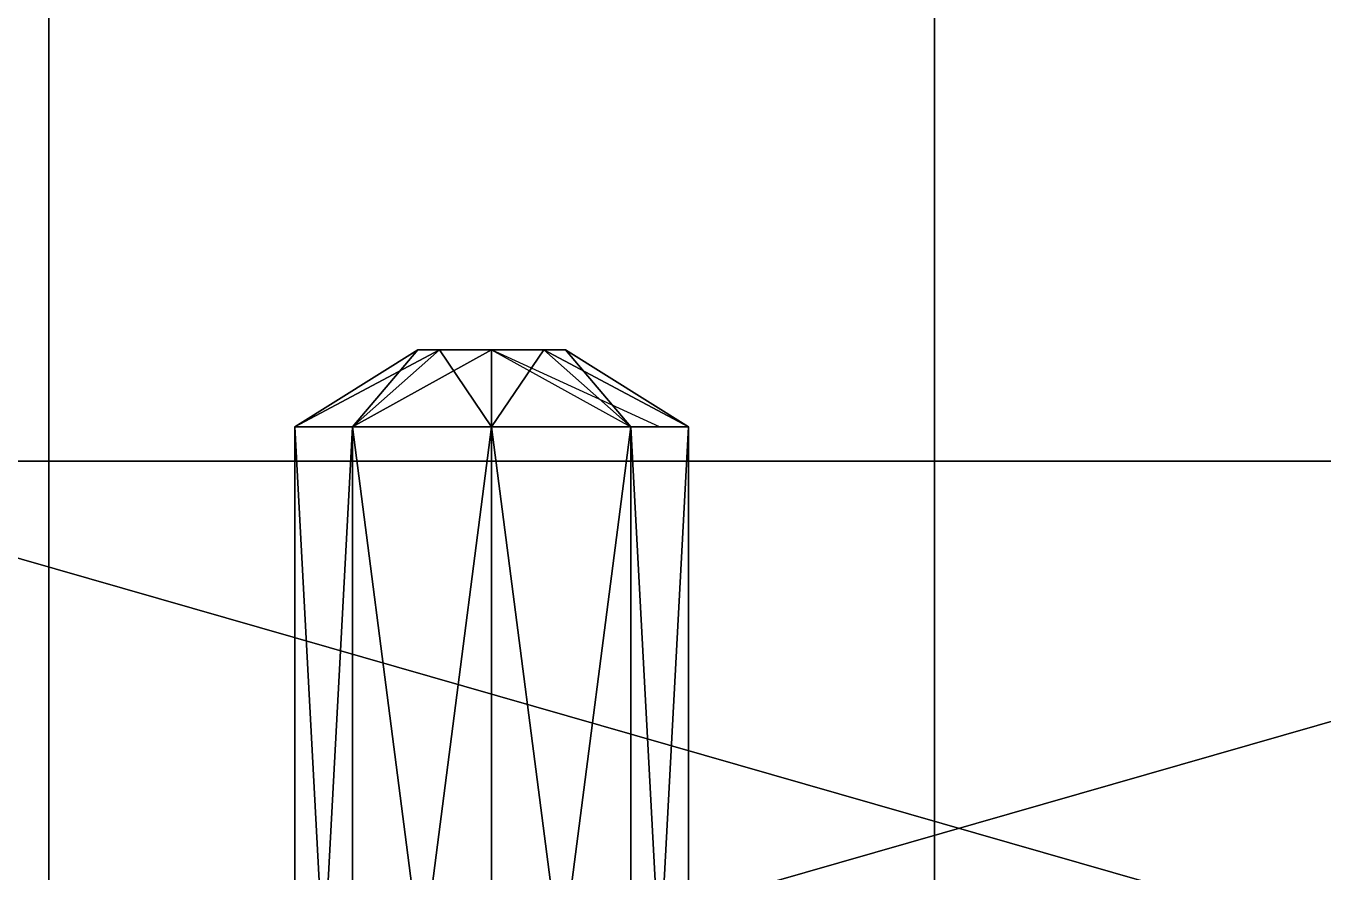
# Model space of a CAD drawing. Extents: x -150 to 2334, y -150 to 2984.
# Drawn here: x 1633.53 to 1659.9, y 52.36 to 69.56 of the extents above; entities that cross this region are included whole.
import ezdxf

# ---------------------------------------------------------------- set-up
doc = ezdxf.new("R2010")
doc.units = 0
for name, color, linetype in [('LAYER0', 7, 'CONTINUOUS'), ('LAYER278', 7, 'CONTINUOUS'), ('LAYER289', 7, 'CONTINUOUS'), ('LAYER290', 7, 'CONTINUOUS'), ('LAYER291', 7, 'CONTINUOUS'), ('LAYER309', 7, 'CONTINUOUS'), ('LAYER383', 253, 'CONTINUOUS'), ('LAYER385', 253, 'CONTINUOUS'), ('LAYER387', 253, 'CONTINUOUS'), ('LAYER389', 253, 'CONTINUOUS'), ('LAYER391', 253, 'CONTINUOUS')]:
    doc.layers.add(name, color=color, linetype=linetype)

msp = doc.modelspace()

# ---------------------------------------------------------------- linework, layer by layer
at = {"layer": 'LAYER0', "invisible_edges": 1}
for points in [[(2334, 2984, -5), (-150, -150, -5), (-150, 2984, -5), (2334, 2984, -5)], [(-150, -150, -5), (2334, 2984, -5), (2334, -150, -5), (-150, -150, -5)], [(2334, -150), (-150, 2984), (-150, -150), (2334, -150)], [(-150, 2984), (2334, -150), (2334, 2984), (-150, 2984)]]:
    msp.add_3dface(points, dxfattribs=at)
at = {"layer": 'LAYER278', "invisible_edges": 1}
for points in [[(2164, 45.78802, 80), (1614, 758.458, 80), (2164, 758.458, 80), (2164, 45.78802, 80)], [(1614, 758.458, 80), (2164, 45.78802, 80), (1614, 45.78802, 80), (1614, 758.458, 80)], [(1614, 45.78802, 98), (2164, 758.458, 98), (1614, 758.458, 98), (1614, 45.78802, 98)], [(2164, 758.458, 98), (1614, 45.78802, 98), (2164, 45.78802, 98), (2164, 758.458, 98)]]:
    msp.add_3dface(points, dxfattribs=at)
at = {"layer": 'LAYER289', "invisible_edges": 1}
for points in [[(1634, 45.78802), (1652, 758.458), (1652, 45.78802), (1634, 45.78802)], [(1652, 758.458), (1634, 45.78802), (1634, 758.458), (1652, 758.458)], [(1634, 758.458, 80), (1652, 45.78802, 80), (1652, 758.458, 80), (1634, 758.458, 80)], [(1652, 45.78802, 80), (1634, 758.458, 80), (1634, 45.78802, 80), (1652, 45.78802, 80)], [(1634, 45.78802), (1634, 758.458, 80), (1634, 758.458), (1634, 45.78802)], [(1634, 758.458, 80), (1634, 45.78802), (1634, 45.78802, 80), (1634, 758.458, 80)], [(1652, 45.78802, 80), (1652, 758.458), (1652, 758.458, 80), (1652, 45.78802, 80)], [(1652, 758.458), (1652, 45.78802, 80), (1652, 45.78802), (1652, 758.458)]]:
    msp.add_3dface(points, dxfattribs=at)
at = {"layer": 'LAYER290'}
for points in [[(1641.5, 62.97882, 24), (1640.172, 61.41632, 21.17157), (1639, 61.41632, 24), (1641.5, 62.97882, 24)], [(1641.5, 62.97882, 24), (1639, 61.41632, 24), (1641.939, 62.97882, 25.06066), (1641.5, 62.97882, 24)], [(1641.939, 62.97882, 25.06066), (1639, 61.41632, 24), (1640.172, 61.41632, 26.82843), (1641.939, 62.97882, 25.06066)], [(1639, 61.41632, 24), (1641.5, 62.97882, 24), (1641.939, 62.97882, 22.93934), (1639, 61.41632, 24)], [(1639, 61.41632, 24), (1641.939, 62.97882, 22.93934), (1640.172, 61.41632, 21.17157), (1639, 61.41632, 24)], [(1640.172, 61.41632, 26.82843), (1641.5, 62.97882, 24), (1639, 61.41632, 24), (1640.172, 61.41632, 26.82843)], [(1641.939, 62.97882, 22.93934), (1640.172, 61.41632, 21.17157), (1641.5, 62.97882, 24), (1641.939, 62.97882, 22.93934)], [(1641.939, 62.97882, 22.93934), (1643, 62.97882, 22.5), (1640.172, 61.41632, 21.17157), (1641.939, 62.97882, 22.93934)], [(1640.172, 61.41632, 21.17157), (1643, 62.97882, 22.5), (1643, 61.41632, 20), (1640.172, 61.41632, 21.17157)], [(1643, 61.41632, 28), (1641.939, 62.97882, 25.06066), (1640.172, 61.41632, 26.82843), (1643, 61.41632, 28)], [(1640.172, 61.41632, 26.82843), (1641.939, 62.97882, 25.06066), (1641.5, 62.97882, 24), (1640.172, 61.41632, 26.82843)], [(1640.172, 61.41632, 26.82843), (1643, 61.41632, 28), (1643, 62.97882, 25.5), (1640.172, 61.41632, 26.82843)], [(1640.172, 61.41632, 26.82843), (1643, 62.97882, 25.5), (1641.939, 62.97882, 25.06066), (1640.172, 61.41632, 26.82843)], [(1641.939, 62.97882, 22.93934), (1643, 61.41632, 20), (1640.172, 61.41632, 21.17157), (1641.939, 62.97882, 22.93934)], [(1643, 62.97882, 25.5), (1641.939, 62.97882, 25.06066), (1641.5, 62.97882, 24), (1643, 62.97882, 25.5)], [(1643, 62.97882, 25.5), (1641.5, 62.97882, 24), (1641.939, 62.97882, 22.93934), (1643, 62.97882, 25.5)], [(1643, 62.97882, 25.5), (1641.939, 62.97882, 22.93934), (1641.5, 62.97882, 24), (1643, 62.97882, 25.5)], [(1643, 62.97882, 25.5), (1641.5, 62.97882, 24), (1641.939, 62.97882, 25.06066), (1643, 62.97882, 25.5)], [(1643, 62.97882, 25.5), (1641.939, 62.97882, 25.06066), (1643, 61.41632, 28), (1643, 62.97882, 25.5)], [(1643, 62.97882, 25.5), (1644.061, 62.97882, 25.06066), (1641.939, 62.97882, 22.93934), (1643, 62.97882, 25.5)], [(1641.939, 62.97882, 22.93934), (1644.061, 62.97882, 25.06066), (1643, 62.97882, 22.5), (1641.939, 62.97882, 22.93934)], [(1641.939, 62.97882, 22.93934), (1643, 62.97882, 22.5), (1643, 61.41632, 20), (1641.939, 62.97882, 22.93934)], [(1643, 62.97882, 22.5), (1643, 62.97882, 25.5), (1641.939, 62.97882, 22.93934), (1643, 62.97882, 22.5)], [(1643, 61.41632, 28), (1643, 62.97882, 25.5), (1644.061, 62.97882, 25.06066), (1643, 61.41632, 28)], [(1643, 61.41632, 28), (1644.061, 62.97882, 25.06066), (1645.828, 61.41632, 26.82843), (1643, 61.41632, 28)], [(1643, 62.97882, 22.5), (1644.061, 62.97882, 22.93934), (1643, 61.41632, 20), (1643, 62.97882, 22.5)], [(1643, 61.41632, 20), (1644.061, 62.97882, 22.93934), (1645.828, 61.41632, 21.17157), (1643, 61.41632, 20)], [(1644.061, 62.97882, 25.06066), (1643, 62.97882, 22.5), (1644.061, 62.97882, 22.93934), (1644.061, 62.97882, 25.06066)], [(1643, 61.41632, 28), (1645.828, 61.41632, 26.82843), (1644.061, 62.97882, 25.06066), (1643, 61.41632, 28)], [(1643, 61.41632, 28), (1644.061, 62.97882, 25.06066), (1643, 62.97882, 25.5), (1643, 61.41632, 28)], [(1646.414, 61.41632, 25.41421), (1643, 62.97882, 22.5), (1645.828, 61.41632, 21.17157), (1646.414, 61.41632, 25.41421)], [(1643, 62.97882, 22.5), (1645.828, 61.41632, 21.17157), (1643, 61.41632, 20), (1643, 62.97882, 22.5)], [(1644.061, 62.97882, 25.06066), (1644.061, 62.97882, 22.93934), (1643, 62.97882, 22.5), (1644.061, 62.97882, 25.06066)], [(1644.061, 62.97882, 25.06066), (1643, 62.97882, 25.5), (1643, 62.97882, 22.5), (1644.061, 62.97882, 25.06066)], [(1645.828, 61.41632, 26.82843), (1647, 61.41632, 24), (1644.061, 62.97882, 25.06066), (1645.828, 61.41632, 26.82843)], [(1644.061, 62.97882, 25.06066), (1647, 61.41632, 24), (1644.5, 62.97882, 24), (1644.061, 62.97882, 25.06066)], [(1647, 61.41632, 24), (1644.5, 62.97882, 24), (1644.061, 62.97882, 22.93934), (1647, 61.41632, 24)], [(1647, 61.41632, 24), (1644.061, 62.97882, 22.93934), (1645.828, 61.41632, 21.17157), (1647, 61.41632, 24)], [(1644.061, 62.97882, 25.06066), (1644.061, 62.97882, 22.93934), (1644.5, 62.97882, 24), (1644.061, 62.97882, 25.06066)], [(1645.828, 61.41632, 26.82843), (1644.5, 62.97882, 24), (1644.061, 62.97882, 25.06066), (1645.828, 61.41632, 26.82843)], [(1647, 61.41632, 24), (1645.828, 61.41632, 21.17157), (1644.061, 62.97882, 22.93934), (1647, 61.41632, 24)], [(1647, 61.41632, 24), (1644.061, 62.97882, 22.93934), (1644.5, 62.97882, 24), (1647, 61.41632, 24)], [(1644.061, 62.97882, 25.06066), (1644.5, 62.97882, 24), (1644.061, 62.97882, 22.93934), (1644.061, 62.97882, 25.06066)], [(1645.828, 61.41632, 26.82843), (1647, 61.41632, 24), (1644.5, 62.97882, 24), (1645.828, 61.41632, 26.82843)], [(1639, 39.54132, 24), (1640.172, 39.54132, 26.82843), (1639, 61.41632, 24), (1639, 39.54132, 24)], [(1639, 61.41632, 24), (1640.172, 39.54132, 26.82843), (1640.172, 61.41632, 26.82843), (1639, 61.41632, 24)], [(1640.172, 39.54132, 21.17157), (1639, 39.54132, 24), (1640.172, 61.41632, 21.17157), (1640.172, 39.54132, 21.17157)], [(1640.172, 61.41632, 21.17157), (1639, 39.54132, 24), (1639, 61.41632, 24), (1640.172, 61.41632, 21.17157)], [(1640.172, 39.54132, 26.82843), (1639, 39.54132, 24), (1640.172, 61.41632, 26.82843), (1640.172, 39.54132, 26.82843)], [(1639, 39.54132, 24), (1640.172, 61.41632, 26.82843), (1639, 61.41632, 24), (1639, 39.54132, 24)], [(1640.172, 39.54132, 21.17157), (1639, 39.54132, 24), (1639, 61.41632, 24), (1640.172, 39.54132, 21.17157)], [(1639, 61.41632, 24), (1640.172, 39.54132, 21.17157), (1640.172, 61.41632, 21.17157), (1639, 61.41632, 24)], [(1640.172, 39.54132, 26.82843), (1639, 39.54132, 24), (1640.172, 61.41632, 26.82843), (1640.172, 39.54132, 26.82843)], [(1639, 39.54132, 24), (1640.172, 61.41632, 26.82843), (1639, 61.41632, 24), (1639, 39.54132, 24)], [(1640.172, 39.54132, 21.17157), (1639, 39.54132, 24), (1639, 61.41632, 24), (1640.172, 39.54132, 21.17157)], [(1639, 61.41632, 24), (1640.172, 39.54132, 21.17157), (1640.172, 61.41632, 21.17157), (1639, 61.41632, 24)], [(1640.172, 39.54132, 26.82843), (1643, 39.54132, 28), (1640.172, 61.41632, 26.82843), (1640.172, 39.54132, 26.82843)], [(1640.172, 61.41632, 26.82843), (1643, 39.54132, 28), (1643, 61.41632, 28), (1640.172, 61.41632, 26.82843)], [(1640.172, 61.41632, 21.17157), (1643, 61.41632, 20), (1640.172, 39.54132, 21.17157), (1640.172, 61.41632, 21.17157)], [(1640.172, 39.54132, 21.17157), (1643, 61.41632, 20), (1643, 39.54132, 20), (1640.172, 39.54132, 21.17157)], [(1640.172, 39.54132, 26.82843), (1643, 39.54132, 28), (1643, 61.41632, 28), (1640.172, 39.54132, 26.82843)], [(1643, 61.41632, 28), (1640.172, 39.54132, 26.82843), (1640.172, 61.41632, 26.82843), (1643, 61.41632, 28)], [(1640.172, 39.54132, 26.82843), (1643, 39.54132, 28), (1643, 61.41632, 28), (1640.172, 39.54132, 26.82843)], [(1643, 61.41632, 28), (1640.172, 39.54132, 26.82843), (1640.172, 61.41632, 26.82843), (1643, 61.41632, 28)], [(1640.172, 61.41632, 21.17157), (1643, 61.41632, 20), (1643, 39.54132, 20), (1640.172, 61.41632, 21.17157)], [(1643, 39.54132, 20), (1640.172, 61.41632, 21.17157), (1640.172, 39.54132, 21.17157), (1643, 39.54132, 20)], [(1645.828, 39.54132, 26.82843), (1643, 39.54132, 28), (1643, 61.41632, 28), (1645.828, 39.54132, 26.82843)], [(1645.828, 39.54132, 26.82843), (1643, 61.41632, 28), (1645.828, 61.41632, 26.82843), (1645.828, 39.54132, 26.82843)], [(1643, 61.41632, 20), (1645.828, 61.41632, 21.17157), (1643, 39.54132, 20), (1643, 61.41632, 20)], [(1643, 39.54132, 20), (1645.828, 61.41632, 21.17157), (1645.828, 39.54132, 21.17157), (1643, 39.54132, 20)], [(1645.828, 39.54132, 26.82843), (1645.828, 61.41632, 26.82843), (1643, 61.41632, 28), (1645.828, 39.54132, 26.82843)], [(1645.828, 39.54132, 26.82843), (1643, 61.41632, 28), (1643, 39.54132, 28), (1645.828, 39.54132, 26.82843)], [(1645.828, 39.54132, 26.82843), (1643, 39.54132, 28), (1645.828, 61.41632, 26.82843), (1645.828, 39.54132, 26.82843)], [(1643, 39.54132, 28), (1645.828, 61.41632, 26.82843), (1643, 61.41632, 28), (1643, 39.54132, 28)], [(1645.828, 61.41632, 21.17157), (1643, 61.41632, 20), (1645.828, 39.54132, 21.17157), (1645.828, 61.41632, 21.17157)], [(1643, 61.41632, 20), (1645.828, 39.54132, 21.17157), (1643, 39.54132, 20), (1643, 61.41632, 20)], [(1645.828, 39.54132, 26.82843), (1647, 39.54132, 24), (1645.828, 61.41632, 26.82843), (1645.828, 39.54132, 26.82843)], [(1645.828, 61.41632, 26.82843), (1647, 39.54132, 24), (1647, 61.41632, 24), (1645.828, 61.41632, 26.82843)], [(1645.828, 61.41632, 21.17157), (1647, 61.41632, 24), (1645.828, 39.54132, 21.17157), (1645.828, 61.41632, 21.17157)], [(1645.828, 39.54132, 21.17157), (1647, 61.41632, 24), (1647, 39.54132, 24), (1645.828, 39.54132, 21.17157)], [(1645.828, 39.54132, 26.82843), (1647, 39.54132, 24), (1647, 61.41632, 24), (1645.828, 39.54132, 26.82843)], [(1647, 61.41632, 24), (1645.828, 39.54132, 26.82843), (1645.828, 61.41632, 26.82843), (1647, 61.41632, 24)], [(1645.828, 39.54132, 26.82843), (1647, 39.54132, 24), (1647, 61.41632, 24), (1645.828, 39.54132, 26.82843)], [(1647, 61.41632, 24), (1645.828, 39.54132, 26.82843), (1645.828, 61.41632, 26.82843), (1647, 61.41632, 24)], [(1645.828, 61.41632, 21.17157), (1647, 61.41632, 24), (1647, 39.54132, 24), (1645.828, 61.41632, 21.17157)], [(1647, 39.54132, 24), (1645.828, 61.41632, 21.17157), (1645.828, 39.54132, 21.17157), (1647, 39.54132, 24)]]:
    msp.add_3dface(points, dxfattribs=at)
at = {"layer": 'LAYER291'}
for points in [[(1641.5, 62.97882, 56), (1640.172, 61.41632, 53.17157), (1639, 61.41632, 56), (1641.5, 62.97882, 56)], [(1641.5, 62.97882, 56), (1639, 61.41632, 56), (1641.939, 62.97882, 57.06066), (1641.5, 62.97882, 56)], [(1641.939, 62.97882, 57.06066), (1639, 61.41632, 56), (1640.172, 61.41632, 58.82843), (1641.939, 62.97882, 57.06066)], [(1639, 61.41632, 56), (1641.5, 62.97882, 56), (1641.939, 62.97882, 54.93934), (1639, 61.41632, 56)], [(1639, 61.41632, 56), (1641.939, 62.97882, 54.93934), (1640.172, 61.41632, 53.17157), (1639, 61.41632, 56)], [(1640.172, 61.41632, 58.82843), (1641.5, 62.97882, 56), (1639, 61.41632, 56), (1640.172, 61.41632, 58.82843)], [(1641.939, 62.97882, 54.93934), (1640.172, 61.41632, 53.17157), (1641.5, 62.97882, 56), (1641.939, 62.97882, 54.93934)], [(1641.939, 62.97882, 54.93934), (1643, 62.97882, 54.5), (1640.172, 61.41632, 53.17157), (1641.939, 62.97882, 54.93934)], [(1640.172, 61.41632, 53.17157), (1643, 62.97882, 54.5), (1643, 61.41632, 52), (1640.172, 61.41632, 53.17157)], [(1643, 61.41632, 60), (1641.939, 62.97882, 57.06066), (1640.172, 61.41632, 58.82843), (1643, 61.41632, 60)], [(1640.172, 61.41632, 58.82843), (1641.939, 62.97882, 57.06066), (1641.5, 62.97882, 56), (1640.172, 61.41632, 58.82843)], [(1640.172, 61.41632, 58.82843), (1643, 61.41632, 60), (1643, 62.97882, 57.5), (1640.172, 61.41632, 58.82843)], [(1640.172, 61.41632, 58.82843), (1643, 62.97882, 57.5), (1641.939, 62.97882, 57.06066), (1640.172, 61.41632, 58.82843)], [(1641.939, 62.97882, 54.93934), (1643, 61.41632, 52), (1640.172, 61.41632, 53.17157), (1641.939, 62.97882, 54.93934)], [(1643, 62.97882, 57.5), (1641.939, 62.97882, 57.06066), (1641.5, 62.97882, 56), (1643, 62.97882, 57.5)], [(1643, 62.97882, 57.5), (1641.5, 62.97882, 56), (1641.939, 62.97882, 54.93934), (1643, 62.97882, 57.5)], [(1643, 62.97882, 57.5), (1641.939, 62.97882, 54.93934), (1641.5, 62.97882, 56), (1643, 62.97882, 57.5)], [(1643, 62.97882, 57.5), (1641.5, 62.97882, 56), (1641.939, 62.97882, 57.06066), (1643, 62.97882, 57.5)], [(1643, 62.97882, 57.5), (1641.939, 62.97882, 57.06066), (1643, 61.41632, 60), (1643, 62.97882, 57.5)], [(1643, 62.97882, 57.5), (1644.061, 62.97882, 57.06066), (1641.939, 62.97882, 54.93934), (1643, 62.97882, 57.5)], [(1641.939, 62.97882, 54.93934), (1644.061, 62.97882, 57.06066), (1643, 62.97882, 54.5), (1641.939, 62.97882, 54.93934)], [(1641.939, 62.97882, 54.93934), (1643, 62.97882, 54.5), (1643, 61.41632, 52), (1641.939, 62.97882, 54.93934)], [(1643, 62.97882, 54.5), (1643, 62.97882, 57.5), (1641.939, 62.97882, 54.93934), (1643, 62.97882, 54.5)], [(1643, 61.41632, 60), (1643, 62.97882, 57.5), (1644.061, 62.97882, 57.06066), (1643, 61.41632, 60)], [(1643, 61.41632, 60), (1644.061, 62.97882, 57.06066), (1645.828, 61.41632, 58.82843), (1643, 61.41632, 60)], [(1643, 62.97882, 54.5), (1644.061, 62.97882, 54.93934), (1643, 61.41632, 52), (1643, 62.97882, 54.5)], [(1643, 61.41632, 52), (1644.061, 62.97882, 54.93934), (1645.828, 61.41632, 53.17157), (1643, 61.41632, 52)], [(1644.061, 62.97882, 57.06066), (1643, 62.97882, 54.5), (1644.061, 62.97882, 54.93934), (1644.061, 62.97882, 57.06066)], [(1643, 61.41632, 60), (1645.828, 61.41632, 58.82843), (1644.061, 62.97882, 57.06066), (1643, 61.41632, 60)], [(1643, 61.41632, 60), (1644.061, 62.97882, 57.06066), (1643, 62.97882, 57.5), (1643, 61.41632, 60)], [(1646.414, 61.41632, 57.41422), (1643, 62.97882, 54.5), (1645.828, 61.41632, 53.17157), (1646.414, 61.41632, 57.41422)], [(1643, 62.97882, 54.5), (1645.828, 61.41632, 53.17157), (1643, 61.41632, 52), (1643, 62.97882, 54.5)], [(1644.061, 62.97882, 57.06066), (1644.061, 62.97882, 54.93934), (1643, 62.97882, 54.5), (1644.061, 62.97882, 57.06066)], [(1644.061, 62.97882, 57.06066), (1643, 62.97882, 57.5), (1643, 62.97882, 54.5), (1644.061, 62.97882, 57.06066)], [(1645.828, 61.41632, 58.82843), (1647, 61.41632, 56), (1644.061, 62.97882, 57.06066), (1645.828, 61.41632, 58.82843)], [(1644.061, 62.97882, 57.06066), (1647, 61.41632, 56), (1644.5, 62.97882, 56), (1644.061, 62.97882, 57.06066)], [(1647, 61.41632, 56), (1644.5, 62.97882, 56), (1644.061, 62.97882, 54.93934), (1647, 61.41632, 56)], [(1647, 61.41632, 56), (1644.061, 62.97882, 54.93934), (1645.828, 61.41632, 53.17157), (1647, 61.41632, 56)], [(1644.061, 62.97882, 57.06066), (1644.061, 62.97882, 54.93934), (1644.5, 62.97882, 56), (1644.061, 62.97882, 57.06066)], [(1645.828, 61.41632, 58.82843), (1644.5, 62.97882, 56), (1644.061, 62.97882, 57.06066), (1645.828, 61.41632, 58.82843)], [(1647, 61.41632, 56), (1645.828, 61.41632, 53.17157), (1644.061, 62.97882, 54.93934), (1647, 61.41632, 56)], [(1647, 61.41632, 56), (1644.061, 62.97882, 54.93934), (1644.5, 62.97882, 56), (1647, 61.41632, 56)], [(1644.061, 62.97882, 57.06066), (1644.5, 62.97882, 56), (1644.061, 62.97882, 54.93934), (1644.061, 62.97882, 57.06066)], [(1645.828, 61.41632, 58.82843), (1647, 61.41632, 56), (1644.5, 62.97882, 56), (1645.828, 61.41632, 58.82843)], [(1639, 39.54132, 56), (1640.172, 39.54132, 58.82843), (1639, 61.41632, 56), (1639, 39.54132, 56)], [(1639, 61.41632, 56), (1640.172, 39.54132, 58.82843), (1640.172, 61.41632, 58.82843), (1639, 61.41632, 56)], [(1640.172, 39.54132, 53.17157), (1639, 39.54132, 56), (1640.172, 61.41632, 53.17157), (1640.172, 39.54132, 53.17157)], [(1640.172, 61.41632, 53.17157), (1639, 39.54132, 56), (1639, 61.41632, 56), (1640.172, 61.41632, 53.17157)], [(1640.172, 39.54132, 58.82843), (1639, 39.54132, 56), (1640.172, 61.41632, 58.82843), (1640.172, 39.54132, 58.82843)], [(1639, 39.54132, 56), (1640.172, 61.41632, 58.82843), (1639, 61.41632, 56), (1639, 39.54132, 56)], [(1640.172, 39.54132, 53.17157), (1639, 39.54132, 56), (1639, 61.41632, 56), (1640.172, 39.54132, 53.17157)], [(1639, 61.41632, 56), (1640.172, 39.54132, 53.17157), (1640.172, 61.41632, 53.17157), (1639, 61.41632, 56)], [(1640.172, 39.54132, 58.82843), (1639, 39.54132, 56), (1640.172, 61.41632, 58.82843), (1640.172, 39.54132, 58.82843)], [(1639, 39.54132, 56), (1640.172, 61.41632, 58.82843), (1639, 61.41632, 56), (1639, 39.54132, 56)], [(1640.172, 39.54132, 53.17157), (1639, 39.54132, 56), (1639, 61.41632, 56), (1640.172, 39.54132, 53.17157)], [(1639, 61.41632, 56), (1640.172, 39.54132, 53.17157), (1640.172, 61.41632, 53.17157), (1639, 61.41632, 56)], [(1640.172, 39.54132, 58.82843), (1643, 39.54132, 60), (1640.172, 61.41632, 58.82843), (1640.172, 39.54132, 58.82843)], [(1640.172, 61.41632, 58.82843), (1643, 39.54132, 60), (1643, 61.41632, 60), (1640.172, 61.41632, 58.82843)], [(1640.172, 61.41632, 53.17157), (1643, 61.41632, 52), (1640.172, 39.54132, 53.17157), (1640.172, 61.41632, 53.17157)], [(1640.172, 39.54132, 53.17157), (1643, 61.41632, 52), (1643, 39.54132, 52), (1640.172, 39.54132, 53.17157)], [(1640.172, 39.54132, 58.82843), (1643, 39.54132, 60), (1643, 61.41632, 60), (1640.172, 39.54132, 58.82843)], [(1643, 61.41632, 60), (1640.172, 39.54132, 58.82843), (1640.172, 61.41632, 58.82843), (1643, 61.41632, 60)], [(1640.172, 39.54132, 58.82843), (1643, 39.54132, 60), (1643, 61.41632, 60), (1640.172, 39.54132, 58.82843)], [(1643, 61.41632, 60), (1640.172, 39.54132, 58.82843), (1640.172, 61.41632, 58.82843), (1643, 61.41632, 60)], [(1640.172, 61.41632, 53.17157), (1643, 61.41632, 52), (1643, 39.54132, 52), (1640.172, 61.41632, 53.17157)], [(1643, 39.54132, 52), (1640.172, 61.41632, 53.17157), (1640.172, 39.54132, 53.17157), (1643, 39.54132, 52)], [(1645.828, 39.54132, 58.82843), (1643, 39.54132, 60), (1643, 61.41632, 60), (1645.828, 39.54132, 58.82843)], [(1645.828, 39.54132, 58.82843), (1643, 61.41632, 60), (1645.828, 61.41632, 58.82843), (1645.828, 39.54132, 58.82843)], [(1643, 61.41632, 52), (1645.828, 61.41632, 53.17157), (1643, 39.54132, 52), (1643, 61.41632, 52)], [(1643, 39.54132, 52), (1645.828, 61.41632, 53.17157), (1645.828, 39.54132, 53.17157), (1643, 39.54132, 52)], [(1645.828, 39.54132, 58.82843), (1645.828, 61.41632, 58.82843), (1643, 61.41632, 60), (1645.828, 39.54132, 58.82843)], [(1645.828, 39.54132, 58.82843), (1643, 61.41632, 60), (1643, 39.54132, 60), (1645.828, 39.54132, 58.82843)], [(1645.828, 39.54132, 58.82843), (1643, 39.54132, 60), (1645.828, 61.41632, 58.82843), (1645.828, 39.54132, 58.82843)], [(1643, 39.54132, 60), (1645.828, 61.41632, 58.82843), (1643, 61.41632, 60), (1643, 39.54132, 60)], [(1645.828, 61.41632, 53.17157), (1643, 61.41632, 52), (1645.828, 39.54132, 53.17157), (1645.828, 61.41632, 53.17157)], [(1643, 61.41632, 52), (1645.828, 39.54132, 53.17157), (1643, 39.54132, 52), (1643, 61.41632, 52)], [(1645.828, 39.54132, 58.82843), (1647, 39.54132, 56), (1645.828, 61.41632, 58.82843), (1645.828, 39.54132, 58.82843)], [(1645.828, 61.41632, 58.82843), (1647, 39.54132, 56), (1647, 61.41632, 56), (1645.828, 61.41632, 58.82843)], [(1645.828, 61.41632, 53.17157), (1647, 61.41632, 56), (1645.828, 39.54132, 53.17157), (1645.828, 61.41632, 53.17157)], [(1645.828, 39.54132, 53.17157), (1647, 61.41632, 56), (1647, 39.54132, 56), (1645.828, 39.54132, 53.17157)], [(1645.828, 39.54132, 58.82843), (1647, 39.54132, 56), (1647, 61.41632, 56), (1645.828, 39.54132, 58.82843)], [(1647, 61.41632, 56), (1645.828, 39.54132, 58.82843), (1645.828, 61.41632, 58.82843), (1647, 61.41632, 56)], [(1645.828, 39.54132, 58.82843), (1647, 39.54132, 56), (1647, 61.41632, 56), (1645.828, 39.54132, 58.82843)], [(1647, 61.41632, 56), (1645.828, 39.54132, 58.82843), (1645.828, 61.41632, 58.82843), (1647, 61.41632, 56)], [(1645.828, 61.41632, 53.17157), (1647, 61.41632, 56), (1647, 39.54132, 56), (1645.828, 61.41632, 53.17157)], [(1647, 39.54132, 56), (1645.828, 61.41632, 53.17157), (1645.828, 39.54132, 53.17157), (1647, 39.54132, 56)]]:
    msp.add_3dface(points, dxfattribs=at)
at = {"layer": 'LAYER309', "invisible_edges": 1}
for points in [[(2164, 758.458, 2349), (1614, 45.78802, 2349), (2164, 45.78802, 2349), (2164, 758.458, 2349)], [(1614, 45.78802, 2349), (2164, 758.458, 2349), (1614, 758.458, 2349), (1614, 45.78802, 2349)], [(1614, 758.458, 2331), (2164, 45.78802, 2331), (1614, 45.78802, 2331), (1614, 758.458, 2331)], [(2164, 45.78802, 2331), (1614, 758.458, 2331), (2164, 758.458, 2331), (2164, 45.78802, 2331)]]:
    msp.add_3dface(points, dxfattribs=at)
at = {"layer": 'LAYER383'}
for points in [[(1626.5, 45.79102, 176.2174), (1626.5, 60.71248, 176.2174), (1678.5, 45.79102, 176.2174), (1626.5, 45.79102, 176.2174)], [(1678.5, 45.79102, 176.2174), (1626.5, 60.71248, 176.2174), (1678.5, 60.71248, 176.2174), (1678.5, 45.79102, 176.2174)], [(1678.5, 45.79102, 189.7826), (1678.5, 60.71248, 189.7826), (1626.5, 45.79102, 189.7826), (1678.5, 45.79102, 189.7826)], [(1626.5, 45.79102, 189.7826), (1678.5, 60.71248, 189.7826), (1626.5, 60.71248, 189.7826), (1626.5, 45.79102, 189.7826)], [(1626.5, 60.71248, 176.2174), (1626.5, 60.71248, 189.7826), (1678.5, 60.71248, 176.2174), (1626.5, 60.71248, 176.2174)], [(1678.5, 60.71248, 176.2174), (1626.5, 60.71248, 189.7826), (1678.5, 60.71248, 189.7826), (1678.5, 60.71248, 176.2174)]]:
    msp.add_3dface(points, dxfattribs=at)
at = {"layer": 'LAYER385'}
for points in [[(1626.5, 45.79102, 692.2174), (1626.5, 60.71248, 692.2174), (1678.5, 45.79102, 692.2174), (1626.5, 45.79102, 692.2174)], [(1678.5, 45.79102, 692.2174), (1626.5, 60.71248, 692.2174), (1678.5, 60.71248, 692.2174), (1678.5, 45.79102, 692.2174)], [(1678.5, 45.79102, 705.7826), (1678.5, 60.71248, 705.7826), (1626.5, 45.79102, 705.7826), (1678.5, 45.79102, 705.7826)], [(1626.5, 45.79102, 705.7826), (1678.5, 60.71248, 705.7826), (1626.5, 60.71248, 705.7826), (1626.5, 45.79102, 705.7826)], [(1626.5, 60.71248, 692.2174), (1626.5, 60.71248, 705.7826), (1678.5, 60.71248, 692.2174), (1626.5, 60.71248, 692.2174)], [(1678.5, 60.71248, 692.2174), (1626.5, 60.71248, 705.7826), (1678.5, 60.71248, 705.7826), (1678.5, 60.71248, 692.2174)]]:
    msp.add_3dface(points, dxfattribs=at)
at = {"layer": 'LAYER387'}
for points in [[(1626.5, 45.79102, 1208.217), (1626.5, 60.71248, 1208.217), (1678.5, 45.79102, 1208.217), (1626.5, 45.79102, 1208.217)], [(1678.5, 45.79102, 1208.217), (1626.5, 60.71248, 1208.217), (1678.5, 60.71248, 1208.217), (1678.5, 45.79102, 1208.217)], [(1678.5, 45.79102, 1221.783), (1678.5, 60.71248, 1221.783), (1626.5, 45.79102, 1221.783), (1678.5, 45.79102, 1221.783)], [(1626.5, 45.79102, 1221.783), (1678.5, 60.71248, 1221.783), (1626.5, 60.71248, 1221.783), (1626.5, 45.79102, 1221.783)], [(1626.5, 60.71248, 1208.217), (1626.5, 60.71248, 1221.783), (1678.5, 60.71248, 1208.217), (1626.5, 60.71248, 1208.217)], [(1678.5, 60.71248, 1208.217), (1626.5, 60.71248, 1221.783), (1678.5, 60.71248, 1221.783), (1678.5, 60.71248, 1208.217)]]:
    msp.add_3dface(points, dxfattribs=at)
at = {"layer": 'LAYER389'}
for points in [[(1626.5, 45.79102, 1724.217), (1626.5, 60.71248, 1724.217), (1678.5, 45.79102, 1724.217), (1626.5, 45.79102, 1724.217)], [(1678.5, 45.79102, 1724.217), (1626.5, 60.71248, 1724.217), (1678.5, 60.71248, 1724.217), (1678.5, 45.79102, 1724.217)], [(1678.5, 45.79102, 1737.783), (1678.5, 60.71248, 1737.783), (1626.5, 45.79102, 1737.783), (1678.5, 45.79102, 1737.783)], [(1626.5, 45.79102, 1737.783), (1678.5, 60.71248, 1737.783), (1626.5, 60.71248, 1737.783), (1626.5, 45.79102, 1737.783)], [(1626.5, 60.71248, 1724.217), (1626.5, 60.71248, 1737.783), (1678.5, 60.71248, 1724.217), (1626.5, 60.71248, 1724.217)], [(1678.5, 60.71248, 1724.217), (1626.5, 60.71248, 1737.783), (1678.5, 60.71248, 1737.783), (1678.5, 60.71248, 1724.217)]]:
    msp.add_3dface(points, dxfattribs=at)
at = {"layer": 'LAYER391'}
for points in [[(1626.5, 45.79102, 2240.217), (1626.5, 60.71248, 2240.217), (1678.5, 45.79102, 2240.217), (1626.5, 45.79102, 2240.217)], [(1678.5, 45.79102, 2240.217), (1626.5, 60.71248, 2240.217), (1678.5, 60.71248, 2240.217), (1678.5, 45.79102, 2240.217)], [(1678.5, 45.79102, 2253.783), (1678.5, 60.71248, 2253.783), (1626.5, 45.79102, 2253.783), (1678.5, 45.79102, 2253.783)], [(1626.5, 45.79102, 2253.783), (1678.5, 60.71248, 2253.783), (1626.5, 60.71248, 2253.783), (1626.5, 45.79102, 2253.783)], [(1626.5, 60.71248, 2240.217), (1626.5, 60.71248, 2253.783), (1678.5, 60.71248, 2240.217), (1626.5, 60.71248, 2240.217)], [(1678.5, 60.71248, 2240.217), (1626.5, 60.71248, 2253.783), (1678.5, 60.71248, 2253.783), (1678.5, 60.71248, 2240.217)]]:
    msp.add_3dface(points, dxfattribs=at)

doc.saveas('drawing.dxf')
